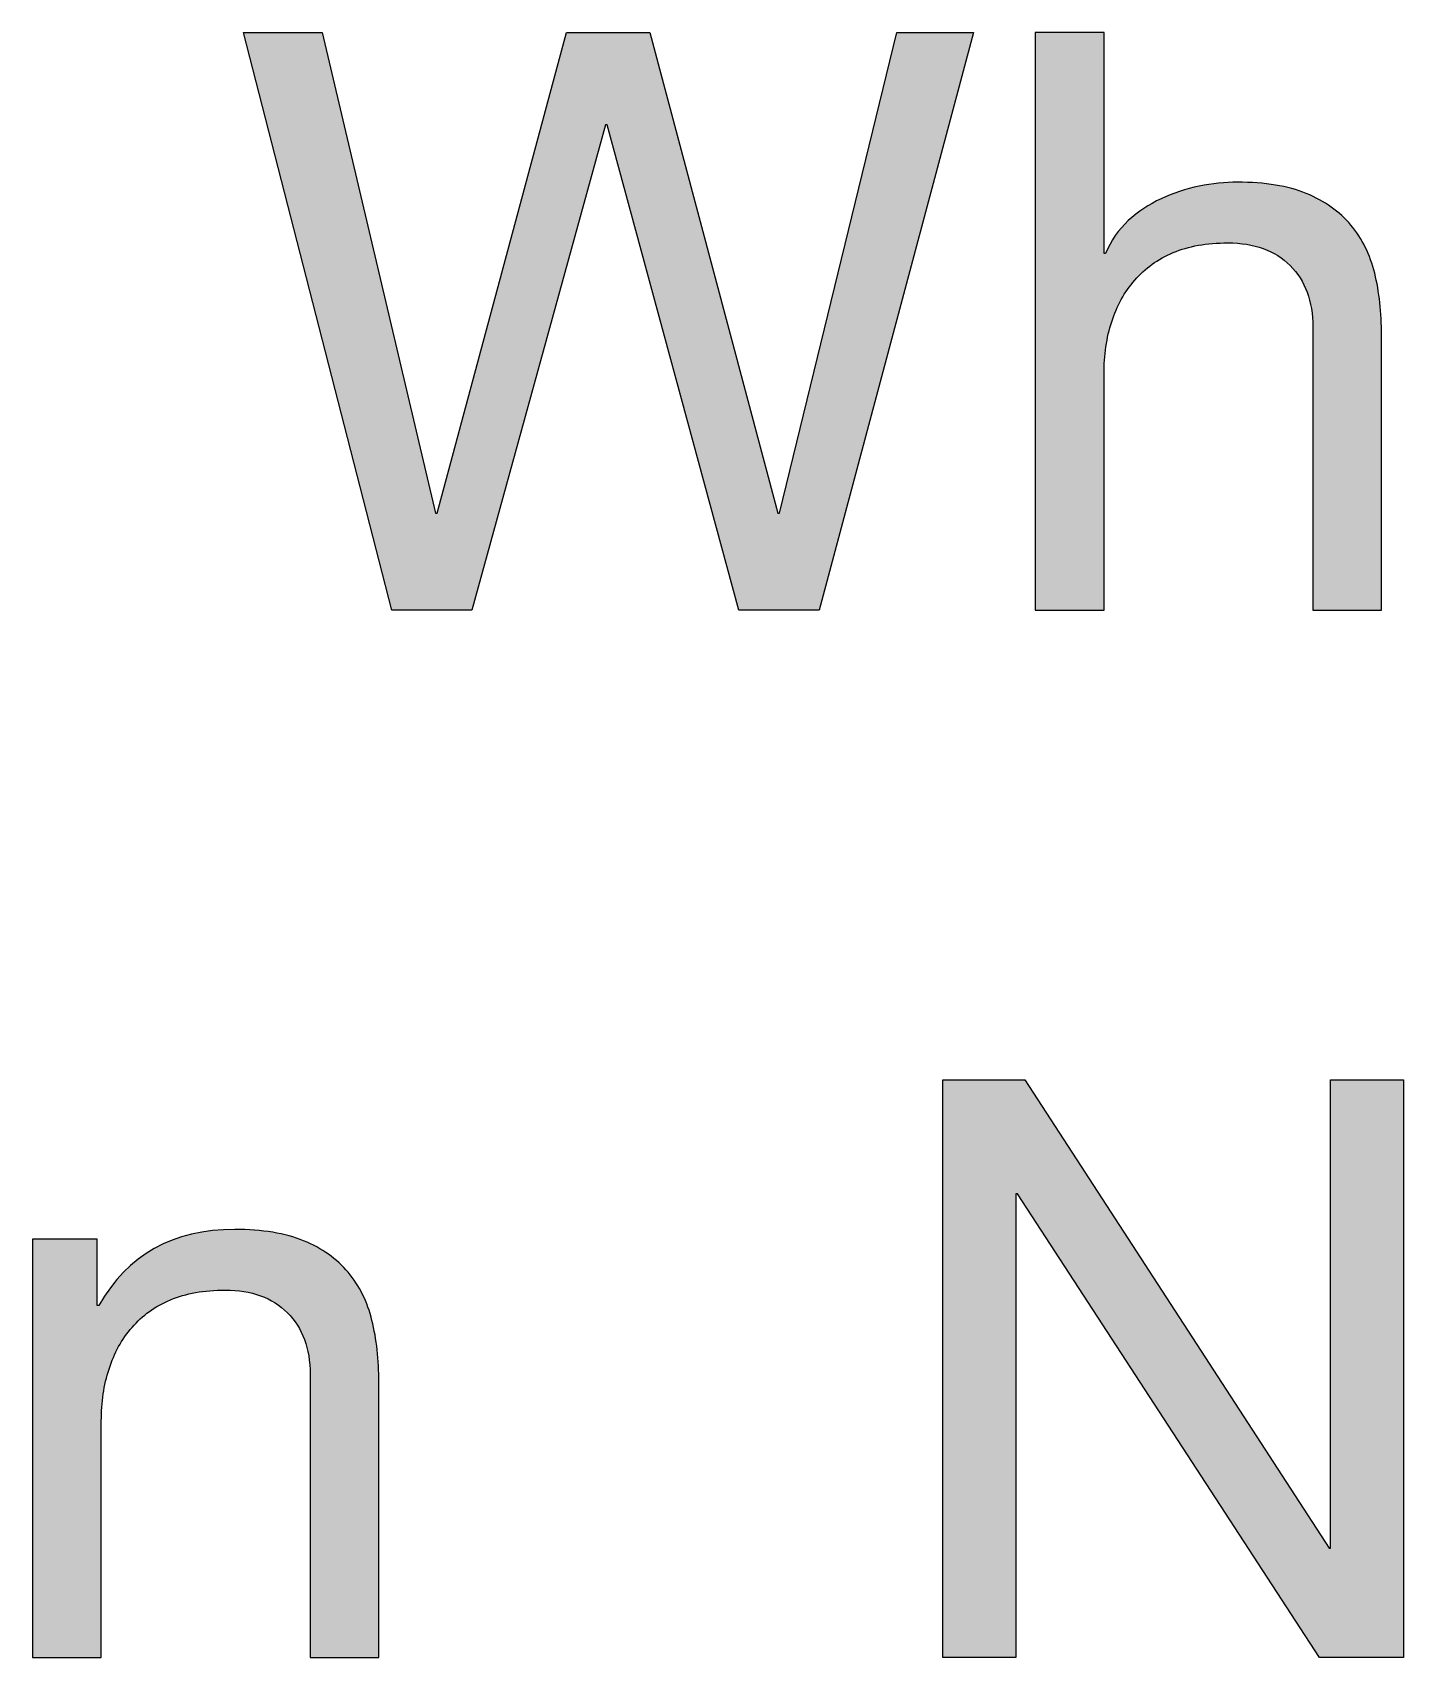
# Paper-space layout 'A0mask (portrait)' of a CAD drawing. Extents: x 0 to 810, y 0 to 1153.
# Drawn here: x 661.47 to 668.45, y 59.21 to 67.48 of the extents above; entities that cross this region are included whole.
import ezdxf
from ezdxf.enums import TextEntityAlignment as Align

# ---------------------------------------------------------------- set-up
doc = ezdxf.new("R2010")
doc.units = 0
doc.layers.get('0').update_dxf_attribs({"linetype": 'CONTINUOUS'})
doc.layers.get('Defpoints').update_dxf_attribs({"linetype": 'CONTINUOUS'})
doc.layers.add('JPP_Mask', color=7, linetype='CONTINUOUS')
doc.styles.add('JPP', font='arial.ttf')

# ---------------------------------------------------------------- blocks, each defined once
blk = doc.blocks.new('A0mask (portrait)')
at = {"true_color": 0x004a91}
for points in [[(666.2616, 67.4828), (665.8706, 67.4828), (665.2728, 65.0356), (665.2647, 65.0356), (664.6139, 67.4828), (664.1893, 67.4828), (663.5303, 65.0356), (663.5218, 65.0356), (662.9453, 67.4828), (662.5453, 67.4828), (663.2993, 64.5412), (663.7074, 64.5412), (664.3871, 67.0133), (664.3956, 67.0133), (665.0669, 64.5412), (665.4749, 64.5412)], [(668.45, 62.1509), (668.0788, 62.1509), (668.0788, 59.7654), (668.0708, 59.7654), (666.5215, 62.1509), (666.1054, 62.1509), (666.1054, 59.2092), (666.4765, 59.2092), (666.4765, 61.5699), (666.4846, 61.5699), (668.0216, 59.2092), (668.45, 59.2092)]]:
    blk.add_hatch(color=154, dxfattribs=at).paths.add_polyline_path(points)
h = blk.add_hatch(color=154, dxfattribs=at)
edge = h.paths.add_edge_path()
edge.add_spline(control_points=[(667.082, 66.222), (667.134, 66.2826), (667.1993, 66.3293), (667.2775, 66.3622)], knot_values=[16, 16, 16, 16, 17, 17, 17, 17], degree=3, periodic=0)
edge.add_spline(control_points=[(667.2775, 66.3622), (667.3556, 66.3953), (667.4483, 66.4116), (667.5558, 66.4116)], knot_values=[15, 15, 15, 15, 16, 16, 16, 16], degree=3, periodic=0)
edge.add_spline(control_points=[(667.5558, 66.4116), (667.6902, 66.4116), (667.7958, 66.3733), (667.8729, 66.2964)], knot_values=[14, 14, 14, 14, 15, 15, 15, 15], degree=3, periodic=0)
edge.add_spline(control_points=[(667.8729, 66.2964), (667.9496, 66.2194), (667.9884, 66.1151), (667.9884, 65.9832)], knot_values=[13, 13, 13, 13, 14, 14, 14, 14], degree=3, periodic=0)
edge.add_spline(control_points=[(667.9884, 65.9832), (667.9884, 65.9832), (667.9884, 64.5412), (667.9884, 64.5412), (667.9884, 64.5412), (668.0759, 64.5412), (668.1633, 64.5412)], knot_values=[11.5, 11.5, 11.5, 11.5, 12.5, 12.5, 12.5, 13, 13, 13, 13], degree=3, periodic=0)
edge.add_spline(control_points=[(668.1633, 64.5412), (668.2508, 64.5412), (668.3382, 64.5412), (668.3382, 64.5412), (668.3382, 64.5412), (668.3382, 64.8914), (668.3382, 65.2416)], knot_values=[10.5, 10.5, 10.5, 10.5, 11, 11, 11, 11.5, 11.5, 11.5, 11.5], degree=3, periodic=0)
edge.add_spline(control_points=[(668.3382, 65.2416), (668.3382, 65.5918), (668.3382, 65.9421), (668.3382, 65.9421), (668.3382, 66.0573), (668.3269, 66.1624), (668.3032, 66.2571)], knot_values=[9, 9, 9, 9, 9.5, 9.5, 9.5, 10.5, 10.5, 10.5, 10.5], degree=3, periodic=0)
edge.add_spline(control_points=[(668.3032, 66.2571), (668.28, 66.352), (668.2393, 66.4336), (668.182, 66.5023)], knot_values=[8, 8, 8, 8, 9, 9, 9, 9], degree=3, periodic=0)
edge.add_spline(control_points=[(668.182, 66.5023), (668.1243, 66.5709), (668.0486, 66.6244), (667.9553, 66.663), (667.862, 66.7016), (667.7451, 66.7207), (667.605, 66.7207)], knot_values=[6, 6, 6, 6, 7, 7, 7, 8, 8, 8, 8], degree=3, periodic=0)
edge.add_spline(control_points=[(667.605, 66.7207), (667.5421, 66.7207), (667.4767, 66.7139), (667.4095, 66.7001)], knot_values=[5, 5, 5, 5, 6, 6, 6, 6], degree=3, periodic=0)
edge.add_spline(control_points=[(667.4095, 66.7001), (667.3418, 66.6864), (667.2775, 66.6651), (667.2159, 66.6362)], knot_values=[4, 4, 4, 4, 5, 5, 5, 5], degree=3, periodic=0)
edge.add_spline(control_points=[(667.2159, 66.6362), (667.1539, 66.6074), (667.098, 66.5702), (667.0488, 66.525)], knot_values=[3, 3, 3, 3, 4, 4, 4, 4], degree=3, periodic=0)
edge.add_spline(control_points=[(667.0488, 66.525), (666.9996, 66.4796), (666.9608, 66.4239), (666.9333, 66.3581)], knot_values=[2, 2, 2, 2, 3, 3, 3, 3], degree=3, periodic=0)
edge.add_spline(control_points=[(666.9253, 66.3581), (666.9253, 66.3581), (666.9253, 66.6393), (666.9253, 66.9205)], knot_values=[0.5, 0.5, 0.5, 0.5, 1, 1, 1, 1], degree=3, periodic=0)
edge.add_spline(control_points=[(666.9253, 66.9205), (666.9253, 67.2017), (666.9253, 67.4828), (666.9253, 67.4828), (666.9253, 67.4828), (666.9034, 67.4828), (666.8705, 67.4828)], knot_values=[22.749965, 22.749965, 22.749965, 22.749965, 23.249965, 23.249965, 23.249965, 23.5, 23.5, 23.5, 23.5], degree=3, periodic=0)
edge.add_spline(control_points=[(666.8705, 67.4828), (666.8377, 67.4828), (666.7939, 67.4828), (666.7501, 67.4828)], knot_values=[22.49997, 22.49997, 22.49997, 22.49997, 22.749965, 22.749965, 22.749965, 22.749965], degree=3, periodic=0)
edge.add_spline(control_points=[(666.7501, 67.4828), (666.7282, 67.4828), (666.7063, 67.4828), (666.6858, 67.4828)], knot_values=[22.374972, 22.374972, 22.374972, 22.374972, 22.49997, 22.49997, 22.49997, 22.49997], degree=3, periodic=0)
edge.add_spline(control_points=[(666.6858, 67.4828), (666.6653, 67.4828), (666.6461, 67.4828), (666.6297, 67.4828)], knot_values=[22.249975, 22.249975, 22.249975, 22.249975, 22.374972, 22.374972, 22.374972, 22.374972], degree=3, periodic=0)
edge.add_spline(control_points=[(666.6297, 67.4828), (666.6215, 67.4828), (666.614, 67.4828), (666.6073, 67.4828)], knot_values=[22.187476, 22.187476, 22.187476, 22.187476, 22.249975, 22.249975, 22.249975, 22.249975], degree=3, periodic=0)
edge.add_spline(control_points=[(666.6073, 67.4828), (666.6006, 67.4828), (666.5948, 67.4828), (666.59, 67.4828)], knot_values=[22.124977, 22.124977, 22.124977, 22.124977, 22.187476, 22.187476, 22.187476, 22.187476], degree=3, periodic=0)
edge.add_spline(control_points=[(666.575, 67.4828), (666.575, 67.4828), (666.575, 67.4828), (666.575, 67.4828), (666.575, 67.4828), (666.575, 67.4828), (666.575, 67.4828)], knot_values=[21.99998, 21.99998, 21.99998, 21.99998, 22.001425, 22.001425, 22.001425, 22.001445, 22.001445, 22.001445, 22.001445], degree=3, periodic=0)
edge.add_spline(control_points=[(666.575, 67.4828), (666.575, 67.4828), (666.575, 66.7474), (666.575, 66.012)], knot_values=[21.49999, 21.49999, 21.49999, 21.49999, 21.99998, 21.99998, 21.99998, 21.99998], degree=3, periodic=0)
edge.add_spline(control_points=[(666.575, 66.012), (666.575, 65.2765), (666.575, 64.5412), (666.575, 64.5412), (666.575, 64.5412), (666.575, 64.5412), (666.575, 64.5412)], knot_values=[20.999023, 20.999023, 20.999023, 20.999023, 21.499013, 21.499013, 21.499013, 21.49999, 21.49999, 21.49999, 21.49999], degree=3, periodic=0)
edge.add_spline(control_points=[(666.59, 64.5412), (666.5948, 64.5412), (666.6006, 64.5412), (666.6073, 64.5412)], knot_values=[20.812504, 20.812504, 20.812504, 20.812504, 20.875002, 20.875002, 20.875002, 20.875002], degree=3, periodic=0)
edge.add_spline(control_points=[(666.6073, 64.5412), (666.614, 64.5412), (666.6215, 64.5412), (666.6297, 64.5412)], knot_values=[20.750005, 20.750005, 20.750005, 20.750005, 20.812504, 20.812504, 20.812504, 20.812504], degree=3, periodic=0)
edge.add_spline(control_points=[(666.6297, 64.5412), (666.6461, 64.5412), (666.6653, 64.5412), (666.6858, 64.5412)], knot_values=[20.625007, 20.625007, 20.625007, 20.625007, 20.750005, 20.750005, 20.750005, 20.750005], degree=3, periodic=0)
edge.add_spline(control_points=[(666.6858, 64.5412), (666.7063, 64.5412), (666.7282, 64.5412), (666.7501, 64.5412)], knot_values=[20.50001, 20.50001, 20.50001, 20.50001, 20.625008, 20.625008, 20.625008, 20.625008], degree=3, periodic=0)
edge.add_spline(control_points=[(666.7501, 64.5412), (666.7939, 64.5412), (666.8377, 64.5412), (666.8705, 64.5412)], knot_values=[20.250015, 20.250015, 20.250015, 20.250015, 20.50001, 20.50001, 20.50001, 20.50001], degree=3, periodic=0)
edge.add_spline(control_points=[(666.8705, 64.5412), (666.9034, 64.5412), (666.9253, 64.5412), (666.9253, 64.5412), (666.9253, 64.5412), (666.9253, 64.5412), (666.9253, 64.5412)], knot_values=[19.999532, 19.999532, 19.999532, 19.999532, 20.249547, 20.249547, 20.249547, 20.250015, 20.250015, 20.250015, 20.250015], degree=3, periodic=0)
edge.add_spline(control_points=[(666.9253, 64.5547), (666.9253, 64.5591), (666.9253, 64.5645), (666.9253, 64.5709)], knot_values=[19.906272, 19.906272, 19.906272, 19.906272, 19.937521, 19.937521, 19.937521, 19.937521], degree=3, periodic=0)
edge.add_spline(control_points=[(666.9253, 64.5709), (666.9253, 64.5773), (666.9253, 64.5846), (666.9253, 64.5928)], knot_values=[19.875022, 19.875022, 19.875022, 19.875022, 19.906272, 19.906272, 19.906272, 19.906272], degree=3, periodic=0)
edge.add_spline(control_points=[(666.9253, 64.5928), (666.9253, 64.6093), (666.9253, 64.6292), (666.9253, 64.6521)], knot_values=[19.812524, 19.812524, 19.812524, 19.812524, 19.875022, 19.875022, 19.875022, 19.875022], degree=3, periodic=0)
edge.add_spline(control_points=[(666.9253, 64.6521), (666.9253, 64.6751), (666.9253, 64.7009), (666.9253, 64.7291)], knot_values=[19.750025, 19.750025, 19.750025, 19.750025, 19.812524, 19.812524, 19.812524, 19.812524], degree=3, periodic=0)
edge.add_spline(control_points=[(666.9253, 64.7291), (666.9253, 64.7855), (666.9253, 64.8513), (666.9253, 64.9218)], knot_values=[19.625028, 19.625028, 19.625028, 19.625028, 19.750025, 19.750025, 19.750025, 19.750025], degree=3, periodic=0)
edge.add_spline(control_points=[(666.9253, 64.9218), (666.9253, 64.9922), (666.9253, 65.0674), (666.9253, 65.1426)], knot_values=[19.50003, 19.50003, 19.50003, 19.50003, 19.625028, 19.625028, 19.625028, 19.625028], degree=3, periodic=0)
edge.add_spline(control_points=[(666.9253, 65.1426), (666.9253, 65.293), (666.9253, 65.4434), (666.9253, 65.5562)], knot_values=[19.250035, 19.250035, 19.250035, 19.250035, 19.50003, 19.50003, 19.50003, 19.50003], degree=3, periodic=0)
edge.add_spline(control_points=[(666.9253, 65.5562), (666.9253, 65.669), (666.9253, 65.7442), (666.9253, 65.7442), (666.9253, 65.8403), (666.9381, 65.929), (666.9646, 66.01)], knot_values=[18, 18, 18, 18, 18.250035, 18.250035, 18.250035, 19.250035, 19.250035, 19.250035, 19.250035], degree=3, periodic=0)
edge.add_spline(control_points=[(666.9646, 66.01), (666.9906, 66.0909), (667.0294, 66.1617), (667.082, 66.222)], knot_values=[17, 17, 17, 17, 18, 18, 18, 18], degree=3, periodic=0)
h = blk.add_hatch(color=154, dxfattribs=at)
edge = h.paths.add_edge_path()
edge.add_spline(control_points=[(663.1985, 60.9252), (663.1753, 61.0198), (663.1346, 61.1017), (663.0773, 61.1704)], knot_values=[5, 5, 5, 5, 6, 6, 6, 6], degree=3, periodic=0)
edge.add_spline(control_points=[(663.0773, 61.1704), (663.0196, 61.239), (662.9439, 61.2925), (662.8506, 61.3313)], knot_values=[4, 4, 4, 4, 5, 5, 5, 5], degree=3, periodic=0)
edge.add_spline(control_points=[(662.8506, 61.3313), (662.7574, 61.3697), (662.6404, 61.3886), (662.5003, 61.3886)], knot_values=[3, 3, 3, 3, 4, 4, 4, 4], degree=3, periodic=0)
edge.add_spline(control_points=[(662.5003, 61.3886), (662.1846, 61.3886), (661.9536, 61.2598), (661.8083, 61.0014)], knot_values=[2, 2, 2, 2, 3, 3, 3, 3], degree=3, periodic=0)
edge.add_spline(control_points=[(661.7997, 61.0014), (661.7997, 61.0014), (661.7997, 61.0859), (661.7997, 61.1704)], knot_values=[0.5, 0.5, 0.5, 0.5, 1, 1, 1, 1], degree=3, periodic=0)
edge.add_spline(control_points=[(661.7997, 61.1704), (661.7997, 61.2549), (661.7997, 61.3394), (661.7997, 61.3394), (661.7997, 61.3394), (661.7791, 61.3394), (661.7483, 61.3394)], knot_values=[19.749965, 19.749965, 19.749965, 19.749965, 20.249965, 20.249965, 20.249965, 20.5, 20.5, 20.5, 20.5], degree=3, periodic=0)
edge.add_spline(control_points=[(661.7483, 61.3394), (661.7174, 61.3394), (661.6762, 61.3394), (661.635, 61.3394)], knot_values=[19.49997, 19.49997, 19.49997, 19.49997, 19.749965, 19.749965, 19.749965, 19.749965], degree=3, periodic=0)
edge.add_spline(control_points=[(661.635, 61.3394), (661.6144, 61.3394), (661.5938, 61.3394), (661.5745, 61.3394)], knot_values=[19.374972, 19.374972, 19.374972, 19.374972, 19.49997, 19.49997, 19.49997, 19.49997], degree=3, periodic=0)
edge.add_spline(control_points=[(661.5745, 61.3394), (661.5552, 61.3394), (661.5372, 61.3394), (661.5218, 61.3394)], knot_values=[19.249975, 19.249975, 19.249975, 19.249975, 19.374972, 19.374972, 19.374972, 19.374972], degree=3, periodic=0)
edge.add_spline(control_points=[(661.5218, 61.3394), (661.514, 61.3394), (661.507, 61.3394), (661.5007, 61.3394)], knot_values=[19.187476, 19.187476, 19.187476, 19.187476, 19.249975, 19.249975, 19.249975, 19.249975], degree=3, periodic=0)
edge.add_spline(control_points=[(661.5007, 61.3394), (661.4944, 61.3394), (661.4889, 61.3394), (661.4844, 61.3394)], knot_values=[19.124977, 19.124977, 19.124977, 19.124977, 19.187476, 19.187476, 19.187476, 19.187476], degree=3, periodic=0)
edge.add_spline(control_points=[(661.4703, 61.3394), (661.4703, 61.3394), (661.4703, 61.3394), (661.4703, 61.3394), (661.4703, 61.3394), (661.4703, 61.3394), (661.4703, 61.3394)], knot_values=[18.99998, 18.99998, 18.99998, 18.99998, 19.001425, 19.001425, 19.001425, 19.001445, 19.001445, 19.001445, 19.001445], degree=3, periodic=0)
edge.add_spline(control_points=[(661.4703, 61.3394), (661.4703, 61.3393), (661.4703, 60.8068), (661.4703, 60.2743)], knot_values=[18.49999, 18.49999, 18.49999, 18.49999, 18.99998, 18.99998, 18.99998, 18.99998], degree=3, periodic=0)
edge.add_spline(control_points=[(661.4703, 60.2743), (661.4703, 59.7417), (661.4703, 59.2092), (661.4703, 59.2092), (661.4703, 59.2092), (661.4703, 59.2092), (661.4703, 59.2092)], knot_values=[17.999023, 17.999023, 17.999023, 17.999023, 18.499013, 18.499013, 18.499013, 18.49999, 18.49999, 18.49999, 18.49999], degree=3, periodic=0)
edge.add_spline(control_points=[(661.4789, 59.2092), (661.4808, 59.2092), (661.4829, 59.2092), (661.4853, 59.2092)], knot_values=[17.875002, 17.875002, 17.875002, 17.875002, 17.906252, 17.906252, 17.906252, 17.906252], degree=3, periodic=0)
edge.add_spline(control_points=[(661.4853, 59.2092), (661.4901, 59.2092), (661.4959, 59.2092), (661.5026, 59.2092)], knot_values=[17.812504, 17.812504, 17.812504, 17.812504, 17.875002, 17.875002, 17.875002, 17.875002], degree=3, periodic=0)
edge.add_spline(control_points=[(661.5026, 59.2092), (661.5093, 59.2092), (661.5168, 59.2092), (661.525, 59.2092)], knot_values=[17.750005, 17.750005, 17.750005, 17.750005, 17.812504, 17.812504, 17.812504, 17.812504], degree=3, periodic=0)
edge.add_spline(control_points=[(661.525, 59.2092), (661.5414, 59.2092), (661.5606, 59.2092), (661.5811, 59.2092)], knot_values=[17.625007, 17.625007, 17.625007, 17.625007, 17.750005, 17.750005, 17.750005, 17.750005], degree=3, periodic=0)
edge.add_spline(control_points=[(661.5811, 59.2092), (661.6016, 59.2092), (661.6235, 59.2092), (661.6454, 59.2092)], knot_values=[17.50001, 17.50001, 17.50001, 17.50001, 17.625008, 17.625008, 17.625008, 17.625008], degree=3, periodic=0)
edge.add_spline(control_points=[(661.6454, 59.2092), (661.6892, 59.2092), (661.733, 59.2092), (661.7658, 59.2092)], knot_values=[17.250015, 17.250015, 17.250015, 17.250015, 17.50001, 17.50001, 17.50001, 17.50001], degree=3, periodic=0)
edge.add_spline(control_points=[(661.7658, 59.2092), (661.7987, 59.2092), (661.8206, 59.2092), (661.8206, 59.2092), (661.8206, 59.2092), (661.8206, 59.2092), (661.8206, 59.2092)], knot_values=[16.999532, 16.999532, 16.999532, 16.999532, 17.249547, 17.249547, 17.249547, 17.250015, 17.250015, 17.250015, 17.250015], degree=3, periodic=0)
edge.add_spline(control_points=[(661.8206, 59.2169), (661.8206, 59.2186), (661.8206, 59.2205), (661.8206, 59.2227)], knot_values=[16.937521, 16.937521, 16.937521, 16.937521, 16.953146, 16.953146, 16.953146, 16.953146], degree=3, periodic=0)
edge.add_spline(control_points=[(661.8206, 59.2227), (661.8206, 59.2272), (661.8206, 59.2326), (661.8206, 59.239)], knot_values=[16.906272, 16.906272, 16.906272, 16.906272, 16.937521, 16.937521, 16.937521, 16.937521], degree=3, periodic=0)
edge.add_spline(control_points=[(661.8206, 59.239), (661.8206, 59.2454), (661.8206, 59.2527), (661.8206, 59.2609)], knot_values=[16.875022, 16.875022, 16.875022, 16.875022, 16.906272, 16.906272, 16.906272, 16.906272], degree=3, periodic=0)
edge.add_spline(control_points=[(661.8206, 59.2609), (661.8206, 59.2774), (661.8206, 59.2973), (661.8206, 59.3203)], knot_values=[16.812524, 16.812524, 16.812524, 16.812524, 16.875022, 16.875022, 16.875022, 16.875022], degree=3, periodic=0)
edge.add_spline(control_points=[(661.8206, 59.3203), (661.8206, 59.3432), (661.8206, 59.369), (661.8206, 59.3972)], knot_values=[16.750025, 16.750025, 16.750025, 16.750025, 16.812524, 16.812524, 16.812524, 16.812524], degree=3, periodic=0)
edge.add_spline(control_points=[(661.8206, 59.3972), (661.8206, 59.4536), (661.8206, 59.5194), (661.8206, 59.5899)], knot_values=[16.625028, 16.625028, 16.625028, 16.625028, 16.750025, 16.750025, 16.750025, 16.750025], degree=3, periodic=0)
edge.add_spline(control_points=[(661.8206, 59.5899), (661.8206, 59.6604), (661.8206, 59.7356), (661.8206, 59.8108)], knot_values=[16.50003, 16.50003, 16.50003, 16.50003, 16.625028, 16.625028, 16.625028, 16.625028], degree=3, periodic=0)
edge.add_spline(control_points=[(661.8206, 59.8108), (661.8206, 59.9612), (661.8206, 60.1116), (661.8206, 60.2245)], knot_values=[16.250035, 16.250035, 16.250035, 16.250035, 16.50003, 16.50003, 16.50003, 16.50003], degree=3, periodic=0)
edge.add_spline(control_points=[(661.8206, 60.2245), (661.8206, 60.3373), (661.8206, 60.4125), (661.8206, 60.4125), (661.8206, 60.5086), (661.8334, 60.5971), (661.8599, 60.6781)], knot_values=[15, 15, 15, 15, 15.250035, 15.250035, 15.250035, 16.250035, 16.250035, 16.250035, 16.250035], degree=3, periodic=0)
edge.add_spline(control_points=[(661.8599, 60.6781), (661.8859, 60.759), (661.9247, 60.83), (661.9773, 60.8901)], knot_values=[14, 14, 14, 14, 15, 15, 15, 15], degree=3, periodic=0)
edge.add_spline(control_points=[(661.9773, 60.8901), (662.0293, 60.9507), (662.0946, 60.9976), (662.1728, 61.0303)], knot_values=[13, 13, 13, 13, 14, 14, 14, 14], degree=3, periodic=0)
edge.add_spline(control_points=[(662.1728, 61.0303), (662.2509, 61.0634), (662.3436, 61.08), (662.4511, 61.08)], knot_values=[12, 12, 12, 12, 13, 13, 13, 13], degree=3, periodic=0)
edge.add_spline(control_points=[(662.4511, 61.08), (662.5855, 61.08), (662.6911, 61.0411), (662.7682, 60.9645)], knot_values=[11, 11, 11, 11, 12, 12, 12, 12], degree=3, periodic=0)
edge.add_spline(control_points=[(662.7682, 60.9645), (662.8449, 60.8873), (662.8837, 60.7832), (662.8837, 60.6511)], knot_values=[10, 10, 10, 10, 11, 11, 11, 11], degree=3, periodic=0)
edge.add_spline(control_points=[(662.8837, 60.6511), (662.8837, 60.6511), (662.8837, 59.2092), (662.8837, 59.2092), (662.8837, 59.2092), (662.9712, 59.2092), (663.0586, 59.2092)], knot_values=[8.5, 8.5, 8.5, 8.5, 9.5, 9.5, 9.5, 10, 10, 10, 10], degree=3, periodic=0)
edge.add_spline(control_points=[(663.0586, 59.2092), (663.1461, 59.2092), (663.2335, 59.2092), (663.2335, 59.2092), (663.2335, 59.2092), (663.2335, 59.5594), (663.2335, 59.9096)], knot_values=[7.5, 7.5, 7.5, 7.5, 8, 8, 8, 8.5, 8.5, 8.5, 8.5], degree=3, periodic=0)
edge.add_spline(control_points=[(663.2335, 59.9096), (663.2335, 60.2597), (663.2335, 60.6099), (663.2335, 60.6099), (663.2335, 60.7254), (663.2222, 60.8305), (663.1985, 60.9252)], knot_values=[6, 6, 6, 6, 6.5, 6.5, 6.5, 7.5, 7.5, 7.5, 7.5], degree=3, periodic=0)
at = {"layer": 'Defpoints', "color": 154, "true_color": 0x004a91}
for points in [[(665.0669, 64.5412), (664.3956, 67.0133), (664.3871, 67.0133), (663.7074, 64.5412), (663.2993, 64.5412), (662.5453, 67.4828), (662.9453, 67.4828), (663.5218, 65.0356), (663.5303, 65.0356), (664.1893, 67.4828), (664.6139, 67.4828), (665.2647, 65.0356), (665.2728, 65.0356), (665.8706, 67.4828), (666.2616, 67.4828), (665.4749, 64.5412), (665.0669, 64.5412)], [(666.5215, 62.1509), (668.0708, 59.7654), (668.0788, 59.7654), (668.0788, 62.1509), (668.45, 62.1509), (668.45, 59.2092), (668.0216, 59.2092), (666.4846, 61.5699), (666.4765, 61.5699), (666.4765, 59.2092), (666.1054, 59.2092), (666.1054, 62.1509), (666.5215, 62.1509)]]:
    blk.add_lwpolyline(points, dxfattribs=at)
for points, knots in [([(666.9253, 67.4828), (666.9253, 67.4828), (666.9253, 66.3581), (666.9253, 66.3581), (666.9253, 66.3581), (666.9333, 66.3581), (666.9333, 66.3581), (666.9608, 66.4239), (666.9996, 66.4796), (667.0488, 66.525), (667.098, 66.5702), (667.1539, 66.6074), (667.2159, 66.6362), (667.2775, 66.6651), (667.3418, 66.6864), (667.4095, 66.7001), (667.4767, 66.7139), (667.5421, 66.7207), (667.605, 66.7207), (667.7451, 66.7207), (667.862, 66.7016), (667.9553, 66.663), (668.0486, 66.6244), (668.1243, 66.5709), (668.182, 66.5023), (668.2393, 66.4336), (668.28, 66.352), (668.3032, 66.2571), (668.3269, 66.1624), (668.3382, 66.0573), (668.3382, 65.9421), (668.3382, 65.9421), (668.3382, 64.5412), (668.3382, 64.5412), (668.3382, 64.5412), (667.9884, 64.5412), (667.9884, 64.5412), (667.9884, 64.5412), (667.9884, 65.9832), (667.9884, 65.9832), (667.9884, 66.1151), (667.9496, 66.2194), (667.8729, 66.2964), (667.7958, 66.3733), (667.6902, 66.4116), (667.5558, 66.4116), (667.4483, 66.4116), (667.3556, 66.3953), (667.2775, 66.3622), (667.1993, 66.3293), (667.134, 66.2826), (667.082, 66.222), (667.0294, 66.1617), (666.9906, 66.0909), (666.9646, 66.01), (666.9381, 65.929), (666.9253, 65.8403), (666.9253, 65.7442), (666.9253, 65.7442), (666.9253, 64.5412), (666.9253, 64.5412), (666.9253, 64.5412), (666.575, 64.5412), (666.575, 64.5412), (666.575, 64.5412), (666.575, 67.4828), (666.575, 67.4828), (666.575, 67.4828), (666.9253, 67.4828), (666.9253, 67.4828)], [0, 0, 0, 0, 1, 1, 1, 2, 2, 2, 3, 3, 3, 4, 4, 4, 5, 5, 5, 6, 6, 6, 7, 7, 7, 8, 8, 8, 9, 9, 9, 10, 10, 10, 11, 11, 11, 12, 12, 12, 13, 13, 13, 14, 14, 14, 15, 15, 15, 16, 16, 16, 17, 17, 17, 18, 18, 18, 19, 19, 19, 20, 20, 20, 21, 21, 21, 22, 22, 22, 23, 23, 23, 23]), ([(661.7997, 61.3394), (661.7997, 61.3394), (661.7997, 61.0014), (661.7997, 61.0014), (661.7997, 61.0014), (661.8083, 61.0014), (661.8083, 61.0014), (661.9536, 61.2598), (662.1846, 61.3886), (662.5003, 61.3886), (662.6404, 61.3886), (662.7574, 61.3697), (662.8506, 61.3313), (662.9439, 61.2925), (663.0196, 61.239), (663.0773, 61.1704), (663.1346, 61.1017), (663.1753, 61.0198), (663.1985, 60.9252), (663.2222, 60.8305), (663.2335, 60.7254), (663.2335, 60.6099), (663.2335, 60.6099), (663.2335, 59.2092), (663.2335, 59.2092), (663.2335, 59.2092), (662.8837, 59.2092), (662.8837, 59.2092), (662.8837, 59.2092), (662.8837, 60.6511), (662.8837, 60.6511), (662.8837, 60.7832), (662.8449, 60.8873), (662.7682, 60.9645), (662.6911, 61.0411), (662.5855, 61.08), (662.4511, 61.08), (662.3436, 61.08), (662.2509, 61.0634), (662.1728, 61.0303), (662.0946, 60.9976), (662.0293, 60.9507), (661.9773, 60.8901), (661.9247, 60.83), (661.8859, 60.759), (661.8599, 60.6781), (661.8334, 60.5971), (661.8206, 60.5086), (661.8206, 60.4125), (661.8206, 60.4125), (661.8206, 59.2092), (661.8206, 59.2092), (661.8206, 59.2092), (661.4703, 59.2092), (661.4703, 59.2092), (661.4703, 59.2092), (661.4703, 61.3394), (661.4703, 61.3394), (661.4703, 61.3394), (661.7997, 61.3394), (661.7997, 61.3394)], [0, 0, 0, 0, 1, 1, 1, 2, 2, 2, 3, 3, 3, 4, 4, 4, 5, 5, 5, 6, 6, 6, 7, 7, 7, 8, 8, 8, 9, 9, 9, 10, 10, 10, 11, 11, 11, 12, 12, 12, 13, 13, 13, 14, 14, 14, 15, 15, 15, 16, 16, 16, 17, 17, 17, 18, 18, 18, 19, 19, 19, 20, 20, 20, 20])]:
    blk.add_open_spline(points, degree=3, knots=knots, dxfattribs=at)
at = {"color": 7, "style": 'JPP'}
for tag, p in [('Client', (743, 115)), ('Project1', (743, 90)), ('Project2', (743, 82.5)), ('Project3', (743, 75)), ('Title1', (743, 57.5)), ('Title2', (743, 50)), ('Title3', (743, 42.5)), ('Status', (635, 7.5))]:
    blk.add_attdef(tag, text='', height=3.5, dxfattribs=at).set_placement(p, align=Align.MIDDLE_LEFT)
at = {"color": 2, "style": 'JPP'}
for tag, p in [('Scale', (662.5, 25)), ('Checked', (752.5, 25)), ('Drawn', (707.5, 25)), ('Date', (797.5, 25))]:
    blk.add_attdef(tag, text='', height=2, dxfattribs=at).set_placement(p, align=Align.MIDDLE_CENTER)
at = {"color": 6, "style": 'JPP'}
for tag, p in [('Ref', (725, 7.5)), ('DrgNo.', (767, 7.5))]:
    blk.add_attdef(tag, text='', height=4, dxfattribs=at).set_placement(p, align=Align.MIDDLE_LEFT)
blk.add_attdef('Rev', text='', height=4, dxfattribs=at).set_placement((801.2747, 7.5), align=Align.MIDDLE_CENTER)

psp = doc.layouts.new('A0mask (portrait)')

# ---------------------------------------------------------------- block references
at = {"layer": 'JPP_Mask'}
psp.add_blockref('A0mask (portrait)', (0, 0), dxfattribs=at)

doc.saveas('drawing.dxf')
